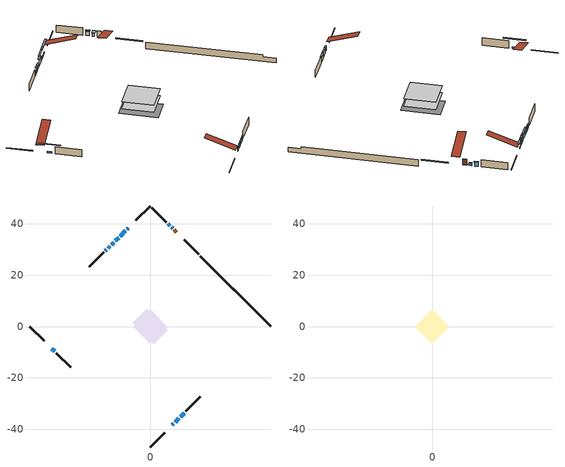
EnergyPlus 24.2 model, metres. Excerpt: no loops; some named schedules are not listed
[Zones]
conditioned space
 floor outside (Floor1 construction): -1.89,0 0,1.89 1.89,0 0,-1.89 z0.76
 floor adiabatic (AdiabaticFloorConstruction): -6.69,0 0,6.69 6.69,0 0,-6.69 z0.76
 floor foundation (Slab1 construction): -6.84,1.45 -1.45,6.84 6.84,-1.45 1.45,-6.84 z-1.45
 wall outside (RimJoist1 construction): 0,-46.82 5.61,-41.21 / -46.82,0 -41.21,-5.61 / 0,46.82 -5.61,41.21 / 18.8,28.02 13.19,33.63 z0.76:1.06
 wall outside (AdiabaticWallConstruction 1): 10.16,36.66 9.3,37.52 z0.76:2.79
 wall outside (AdiabaticWallConstruction): 8.64,-38.18 9.02,-37.8 z0.76:1.98; 9.67,-37.14 11.15,-35.67 z0.76:2.18; -8.64,38.18 -9,37.82 / -9.66,37.16 -11.67,35.15 / -38.18,-8.64 -37.17,-9.65 z0.76:1.27; 8.65,38.17 8.27,38.55 z0.76:1.65; 7.61,39.21 6.91,39.91 z0.76:2.23; -12.33,34.49 -13.57,33.25 z0.76:2.74; -14.22,32.6 -15,31.82 z0.76:1.75; -15.65,31.17 -16.35,30.47 z0.76:2.26; -17.01,29.81 -17.41,29.41 z0.76:1.8; 11.81,-35.01 13.21,-33.61 z0.76:2.11
 wall outside (Wall1 construction): 13.86,-32.95 19.46,-27.36 / -36.51,-10.3 -30.92,-15.9 / -18.06,28.76 -23.66,23.16 / 6.25,40.56 0.66,46.16 z0.76:3.2
 wall foundation (FoundationWall1 construction): 19.45,27.37,-1.45 19.45,27.37,0.76 44.08,2.74,0.76 44.08,2.74,0.13 46.82,0,0.13 46.82,0,-1.45
 window (WindowConstruction 7): 8.64,-38.18 9.02,-37.8 z0.76:1.98
 window (WindowConstruction 6): 9.68,-37.14 11.15,-35.67 z0.76:2.18
 window (WindowConstruction 9): -8.64,38.18 -9,37.82 z0.76:1.27
 window (WindowConstruction 10): -9.66,37.16 -11.67,35.15 z0.76:1.27
 window (WindowConstruction 11): -38.18,-8.64 -37.17,-9.65 z0.76:1.27
 window (WindowConstruction 8): 8.65,38.17 8.27,38.55 z0.76:1.65
 window (WindowConstruction): 7.61,39.21 6.91,39.91 z0.76:2.23
 window (WindowConstruction 1): -12.33,34.49 -13.57,33.25 z0.76:2.74
 window (WindowConstruction 2): -14.22,32.59 -15,31.82 z0.76:1.75
 window (WindowConstruction 3): -15.65,31.17 -16.35,30.47 z0.76:2.26
 window (WindowConstruction 4): -17.01,29.81 -17.4,29.41 z0.76:1.8
 window (WindowConstruction 5): 11.81,-35.01 13.21,-33.61 z0.76:2.11
 door (Door): 10.16,36.66 9.3,37.52 z0.76:2.79
 ceiling adiabatic (AdiabaticFloorConstruction): 0,-6.69 6.69,0 0,6.69 -6.69,0 z0.76
attic - vented
 floor to conditioned space (Floor2 construction Reversed): -6.69,0 0,6.69 6.69,0 0,-6.69 z3.2
 roof outside (Roof1 construction): 7.98,-38.83,3.2 1.47,-32.32,6.27 -0.24,-34.04,6.27 6.27,-40.55,3.2; -38.83,-7.98,3.2 -32.32,-1.47,6.27 -34.04,0.24,6.27 -40.55,-6.27,3.2; -7.98,38.83,3.2 -1.47,32.32,6.27 0.24,34.04,6.27 -6.27,40.55,3.2; 10.81,36.01,3.2 4.3,29.49,6.27 6.02,27.78,6.27 12.53,34.29,3.2
shading: 9.16,-37.66 8.5,-38.32 8.79,-38.61 9.45,-37.95 z2.18; 11.29,-35.53 9.53,-37.29 9.82,-37.58 11.58,-35.82 z2.38; -10.87,35.95 -6.77,40.04 -7.07,40.34 -11.16,36.24 z3.91; -13.54,33.28 -7.79,39.03 -8.08,39.32 -13.83,33.57 z3.91; -35.3,-11.51 -40.04,-6.77 -40.34,-7.07 -35.6,-11.81 z3.91; 8.12,38.7 8.8,38.02 9.76,38.99 9.09,39.67 z1.86; 6.77,40.05 7.75,39.06 8.05,39.36 7.06,40.34 z2.43; -13.71,33.11 -12.19,34.63 -12.48,34.92 -14,33.4 z2.94; -15.14,31.68 -14.08,32.74 -14.37,33.03 -15.43,31.97 z1.95; -16.5,30.32 -15.51,31.31 -15.8,31.6 -16.79,30.61 z2.46; -17.55,29.27 -16.87,29.95 -17.16,30.24 -17.84,29.56 z2; 13.35,-33.47 11.66,-35.16 11.96,-35.45 13.64,-33.76 z2.31
[Building]
Building 1: Terrain=Suburbs
[Site:Location]
Quebec Intl AP_QC: Latitude {deg}=46.8; Longitude {deg}=-71.38; Time Zone {hr}=-5; Elevation {m}=74; Keep Site Location Information=Yes
[Site:GroundTemperature:Shallow]
0.0108218, -2.24938, -2.43038, -1.3578, 2.94801, 7.23376, 10.9493, 13.303, 13.5029, 11.5886, 7.96783, 3.81355
[Site:WaterMainsTemperature]
Calculation Method=Schedule; Temperature Schedule=mains temperature schedule
[Material] Roughness=Rough; Thermal Absorptance=0.9
Name | Thickness {m} | Conductivity {W/m-K} | Density {kg/m3} | Specific Heat {J/kg-K} | Solar Absorptance | Visible Absorptance
asphalt or fiberglass shingles | 0.00635 | 0.162714 | 1121.4 | 1465.45 | 0.4 | 0.4
ceiling loosefill ins | 0.169333 | 0.0480833 | 16.02 | 1046.75 | 0.7 | 0.7
ceiling stud and cavity | 0.1397 | 0.168444 | 65.682 | 1177.47 | 0.7 | 0.7
concrete 4.0 in. | 0.1016 | 1.803125 | 2242.8 | 837.4 | 0.7 | 0.7
concrete 8.0 in. | 0.2032 | 1.803125 | 2242.8 | 837.4 | 0.7 | 0.7
door material | 0.04445 | 0.0451087 | 512.64 | 1214.23 | 0.7 | 0.7
exterior vertical ins | 0.0168961 | 0.029427 | 32.04 | 1214.23 | 0.7 | 0.7
floor covering | 0.0127 | 0.0433444 | 54.468 | 1339.84 | 0.6 | 0.6
floor rigid ins | 0.103632 | 0.029427 | 32.04 | 1214.23 | 0.7 | 0.7
floor rigid ins 1; wall rigid ins | 0.512978 | 0.029427 | 32.04 | 1214.23 | 0.7 | 0.7
floor stud and cavity | 0.1397 | 0.159891 | 92.3553 | 1139.71 | 0.7 | 0.7
floor stud and cavity 1 | 0.1397 | 1.75129 | 37.0049 | 1207.88 | 0.7 | 0.7
furniture material conditioned space 1 | 0.1524 | 0.115458 | 640.8 | 1214.23 | 0.6 | 0.6
gypsum board | 0.0127 | 0.160291 | 801 | 837.4 | 0.6 | 0.6
gypsum board 1 | 0.0127 | 0.160291 | 801 | 837.4 | 0.7 | 0.7
osb sheathing 0.5 in. | 0.0127 | 0.115458 | 512.64 | 1214.23 | 0.7 | 0.7
osb sheathing 0.75 in. | 0.01905 | 0.115458 | 512.64 | 1214.23 | 0.7 | 0.7
osb sheathing 2.0 in. | 0.0508 | 0.115458 | 512.64 | 1214.23 | 0.7 | 0.7
rim joist rigid ins | 0.051816 | 0.029427 | 32.04 | 1214.23 | 0.7 | 0.7
rim joist stud and cavity | 0.0508 | 0.275866 | 125.044 | 1163.47 | 0.6 | 0.6
wall stud and cavity | 0.1397 | 0.0819611 | 139.0536 | 1170.24 | 0.7 | 0.7
wall stud and cavity 1 | 0.0889 | 0.380278 | 52.3479 | 1209.89 | 0.7 | 0.7
wall stud and cavity 2 | 0.0889 | 0.391764 | 83.0341 | 1211.67 | 0.7 | 0.7
wood siding | 0.0254 | 0.102417 | 544.68 | 1172.36 | 0.4 | 0.4
wood siding 1; wood siding 2; wood siding 3 | 0.0254 | 0.102417 | 544.68 | 1172.36 | 0.7 | 0.7
[WindowMaterial:SimpleGlazingSystem]
Name | U-Factor {W/m2-K} | Solar Heat Gain Coefficient
WindowMaterial | 2.9395 | 0.6
WindowMaterial 1 | 2.20193 | 0.39
WindowMaterial 10 | 3.003662 | 0.51
WindowMaterial 2 | 2.95256 | 0.58
WindowMaterial 3 | 2.938365 | 0.6
WindowMaterial 4 | 3.00026 | 0.5
WindowMaterial 5 | 2.94291 | 0.59
WindowMaterial 6 | 2.93666 | 0.6
WindowMaterial 7 | 6.73808 | 0.74
WindowMaterial 8 | 6.78351 | 0.73
WindowMaterial 9 | 3.034891 | 0.41
[Construction]
AdiabaticFloorConstruction: floor stud and cavity 1, floor rigid ins 1, osb sheathing 0.75 in., floor covering
AdiabaticWallConstruction: wood siding 2, wall rigid ins, wall stud and cavity 1, gypsum board
AdiabaticWallConstruction 1: wood siding 3, wall rigid ins, wall stud and cavity 1, gypsum board
Door: door material
Floor1 construction: floor stud and cavity, floor rigid ins, osb sheathing 0.75 in., floor covering
Floor2 construction Reversed: gypsum board, ceiling stud and cavity, ceiling loosefill ins
FoundationWall1 construction: concrete 8.0 in., gypsum board 1
furniture construction conditioned space 1: furniture material conditioned space 1
PartitionWallConstruction: gypsum board, wall stud and cavity 2, gypsum board
RimJoist1 construction: wood siding 1, rim joist rigid ins, osb sheathing 2.0 in., rim joist stud and cavity
Roof1 construction: asphalt or fiberglass shingles
Slab1 construction: concrete 4.0 in.
Wall1 construction: wood siding, osb sheathing 0.5 in., wall stud and cavity, gypsum board
WindowConstruction: WindowMaterial
WindowConstruction 1: WindowMaterial 1
WindowConstruction 10; WindowConstruction 11: WindowMaterial 10
WindowConstruction 2: WindowMaterial 2
WindowConstruction 3: WindowMaterial 3
WindowConstruction 4: WindowMaterial 4
WindowConstruction 5: WindowMaterial 5
WindowConstruction 6: WindowMaterial 6
WindowConstruction 7: WindowMaterial 7
WindowConstruction 8: WindowMaterial 8
WindowConstruction 9: WindowMaterial 9
[Zone] Multiplier=1; Part of Total Floor Area=Yes
Name | Volume {m3}
attic - vented | 44.5657
conditioned space | 420.7
[Space]
Name | Zone | Volume {m3}
attic - vented 1 | attic - vented | 44.5657
conditioned space 1 | conditioned space | 420.7
[ZoneInfiltration:EffectiveLeakageArea]
infil attic - vented 1: Zone or Space=attic - vented 1; Schedule=Always On Discrete; Effective Air Leakage Area {cm2}=3301.66; Stack Coefficient=0.000213491; Wind Coefficient=9.87211e-06
[ZoneMixing]
whole house fan mix: Zone or Space=attic - vented; Schedule=Always On Continuous; Design Flow Rate Calculation Method=Flow/Zone; Design Flow Rate {m3/s}=0; Source Zone or Space=conditioned space
[SurfaceProperty:ExposedFoundationPerimeter]
Slab1: Exposed Perimeter Calculation Method=TotalExposedPerimeter; Total Exposed Perimeter {m}=38.7
[InternalMass] Zone or ZoneList=conditioned space; Space or SpaceList=conditioned space 1
Name | Construction | Surface Area {m2}
furniture mass conditioned space 1 | furniture construction conditioned space 1 | 74.3688
partition wall mass | PartitionWallConstruction | 185.922
[Lights]
interior lighting: Zone or ZoneList or Space or SpaceList=conditioned space 1; Schedule=interior lighting schedule; Design Level Calculation Method=LightingLevel; Lighting Level {W}=343.2; Return Air Fraction=0; Fraction Radiant=0.6; Fraction Visible=0.2; Fraction Replaceable=1
[People]
occupants: Zone or ZoneList or Space or SpaceList=conditioned space 1; Number of People Schedule=occupants schedule; Number of People Calculation Method=People; Number of People=3; Fraction Radiant=0.314171; Sensible Heat Fraction=0.56303; Activity Level Schedule=occupants activity schedule; Carbon Dioxide Generation Rate {m3/s-W}=0; Enable ASHRAE 55 Comfort Warnings=No; Mean Radiant Temperature Calculation Type=EnclosureAveraged
[ElectricEquipment] Zone or ZoneList or Space or SpaceList=conditioned space 1; Design Level Calculation Method=EquipmentLevel
Name | Schedule | Design Level {W} | Fraction Latent | Fraction Radiant | Fraction Lost
clothes dryer | clothes dryer schedule | 140.772 | 0.015 | 0.081 | 0.85
clothes washer | clothes washer schedule | 32.1985 | 0.03 | 0.162 | 0.7
cooking range | cooking range schedule | 215.147 | 0.08 | 0.432 | 0.2
dishwasher | dishwasher schedule | 66.8632 | 0.3 | 0.18 | 0.4
fridge | fridge schedule | 72.9452 | 0 | 0.6 | 0
mech vent house fan | mech vent house fan schedule | 19.9167 | 0 | 0 | 0.5
mech vent house fan cfis | mech vent house fan cfis schedule | 0 | 0 | 0 | 0
mech vent range fan 0 | mech vent range fan 0 schedule | 57 | 0 | 0 | 1
misc plug loads | misc plug loads schedule | 494.7 | 0.045 | 0.513 | 0.1
whole house fan | Always On Discrete | 0 | 0 | 0 | 1
[OtherEquipment] Zone or ZoneList or Space or SpaceList=conditioned space 1; Design Level Calculation Method=EquipmentLevel
Name | Fuel Type | Schedule | Design Level {W} | Fraction Latent | Fraction Radiant | Fraction Lost
clothes dryer 1 | Electricity | clothes dryer schedule | 0 | 0.015 | 0.081 | 0.85
cooking range 1 | Electricity | cooking range schedule | 0 | 0.08 | 0.432 | 0.2
general water use latent | None | general water use schedule | 62.594 | 1 | 0 | 0
general water use sensible | None | general water use schedule | -61.6891 | 0 | 0.6 | 0
mech vent house fan latent load | None | Always On Discrete | 0 | 1 | 0 | 0
mech vent house fan sensible load | None | Always On Discrete | 0 | 0 | 0 | 0
water heater energy adjustment1 | Electricity | Always On Discrete | 0.01 | 0 | 0 | 1
[ZoneInfiltration:DesignFlowRate] Zone or ZoneList or Space or SpaceList=conditioned space 1; Schedule=Always On Discrete; Design Flow Rate Calculation Method=Flow/Zone; Design Flow Rate {m3/s}=0
infil flow; natural vent flow; whole house fan flow
[ZoneControl:Thermostat]
conditioned space Thermostat: Zone or ZoneList=conditioned space; Control Type Schedule=conditioned space Thermostat Schedule; Control 1=conditioned space temperature setpoint; Temperature Difference Between Cutout And Setpoint {deltaC}=0
[ZoneHVAC:Baseboard:Convective:Electric]
electric baseboard: Availability Schedule=Always On Discrete; Heating Design Capacity {W}=10410.8; Efficiency=1
[AirLoopHVAC:UnitarySystem]
unit heater unitary system: Control Type=Load; Controlling Zone or Thermostat Location=conditioned space; Dehumidification Control Type=None; Availability Schedule=Always On Discrete; Supply Fan=unit heater supply fan; Fan Placement=BlowThrough; Supply Air Fan Operating Mode Schedule=unit heater auto fan schedule; Heating Coil=unit heater htg coil; DX Heating Coil Sizing Ratio=1; Use DOAS DX Cooling Coil=No; Minimum Supply Air Temperature {C}=2; Latent Load Control=SensibleOnlyLoadControl; Cooling Supply Air Flow Rate Method=None; Heating Supply Air Flow Rate Method=SupplyAirFlowRate; Heating Supply Air Flow Rate {m3/s}=0.00141584; No Load Supply Air Flow Rate Method=SupplyAirFlowRate; No Load Supply Air Flow Rate {m3/s}=0; No Load Supply Air Flow Rate Control Set To Low Speed=Yes; Maximum Supply Air Temperature {C}=48.8889; Maximum Outdoor Dry-Bulb Temperature for Supplemental Heater Operation {C}=21; Ancillary On-Cycle Electric Power {W}=0; Ancillary Off-Cycle Electric Power {W}=0
[Fan:SystemModel]
unit heater supply fan: Availability Schedule=Always On Discrete; Design Maximum Air Flow Rate {m3/s}=0.00141584; Speed Control Method=Discrete; Electric Power Minimum Flow Rate Fraction=0.2; Design Pressure Rise {Pa}=500; Motor Efficiency=1; Motor In Air Stream Fraction=1; Design Electric Power Consumption {W}=Autosize; Design Power Sizing Method=PowerPerFlow; Electric Power Per Unit Flow Rate {W/(m3/s)}=28251.7; Electric Power Per Unit Flow Rate Per Unit Pressure {W/((m3/s)-Pa)}=1.66667; Fan Total Efficiency=0.7; Motor Loss Radiative Fraction=0; Number of Speeds=1; Speed Flow Fraction 1=1; Speed Electric Power Fraction 1=1
[Coil:Heating:Fuel]
unit heater htg coil: Availability Schedule=Always On Discrete; Fuel Type=OtherFuel1; Burner Efficiency=0.3; Nominal Capacity {W}=0.293071; On Cycle Parasitic Electric Load {W}=0; Off Cycle Parasitic Fuel Load {W}=0
[Zone equipment]
conditioned space: electric baseboard, unit heater unitary system
[Foundation:Kiva]
Foundation Kiva 1: Initial Indoor Air Temperature {C}=18; Wall Height Above Grade {m}=0.760019; Wall Depth Below Slab {m}=0.2032; Custom Block Material Name 1=exterior vertical ins; Custom Block Depth 1 {m}=2.21001; Custom Block X Position 1 {m}=0.2159; Custom Block Z Position 1 {m}=0
[Foundation:Kiva:Settings]
Soil Conductivity {W/m-K}=0.849921; Soil Density {kg/m3}=1842.3; Soil Specific Heat {J/kg-K}=418.7; Ground Solar Absorptivity=0.9; Ground Thermal Absorptivity=0.9; Ground Surface Roughness {m}=0.03; Far-Field Width {m}=40; Deep-Ground Boundary Condition=ZeroFlux; Deep-Ground Depth {m}=40; Minimum Cell Dimension {m}=0.2; Maximum Cell Growth Coefficient=3; Simulation Timestep=Timestep
[Exterior:Lights]
exterior lighting: Schedule=exterior lighting schedule; Design Level {W}=75.6
[EnergyManagementSystem:GlobalVariable]
infil_program_Qfan
infil_program_Qinf
natural_vent_program_Qnv
natural_vent_program_Qwhf
[EnergyManagementSystem:Sensor]
Name | Output:Variable or Output:Meter Index Key | Output:Variable or Output:Meter
airflow_gain | infil flow | Infiltration Sensible Heat Gain Energy
airflow_gain_1 | natural vent flow | Infiltration Sensible Heat Gain Energy
airflow_gain_2 | whole house fan flow | Infiltration Sensible Heat Gain Energy
airflow_loss | infil flow | Infiltration Sensible Heat Loss Energy
airflow_loss_1 | natural vent flow | Infiltration Sensible Heat Loss Energy
airflow_loss_2 | whole house fan flow | Infiltration Sensible Heat Loss Energy
clg_load_cond |  | Cooling:EnergyTransfer:Zone:CONDITIONED SPACE
clg_sp_s; clg_sp_s_1 | cooling setpoint | Schedule Value
clothes_dryer_exhaust_0_sch_s | clothes dryer exhaust 0 schedule | Schedule Value
conditioned_space_clg_unmet_s | conditioned space | Zone Cooling Setpoint Not Met Time
conditioned_space_htg_unmet_s | conditioned space | Zone Heating Setpoint Not Met Time
cool_season | cooling season schedule | Schedule Value
fridge_tin_s | conditioned space | Zone Mean Air Temperature
htg_load_cond |  | Heating:EnergyTransfer:Zone:CONDITIONED SPACE
htg_sp_s; htg_sp_s_1 | heating setpoint | Schedule Value
ig_ee_conv | clothes dryer | Electric Equipment Convective Heating Energy
ig_ee_conv_2 | cooking range | Electric Equipment Convective Heating Energy
ig_ee_conv_4 | fridge | Electric Equipment Convective Heating Energy
ig_ee_conv_5 | misc plug loads | Electric Equipment Convective Heating Energy
ig_ee_conv_6 | whole house fan | Electric Equipment Convective Heating Energy
ig_ee_rad | clothes dryer | Electric Equipment Radiant Heating Energy
ig_ee_rad_2 | cooking range | Electric Equipment Radiant Heating Energy
ig_ee_rad_4 | fridge | Electric Equipment Radiant Heating Energy
ig_ee_rad_5 | misc plug loads | Electric Equipment Radiant Heating Energy
ig_ee_rad_6 | whole house fan | Electric Equipment Radiant Heating Energy
ig_lgt_conv | interior lighting | Lights Convective Heating Energy
ig_lgt_rad | interior lighting | Lights Radiant Heating Energy
ig_lgt_vis | interior lighting | Lights Visible Radiation Heating Energy
ig_oe_conv | clothes dryer 1 | Other Equipment Convective Heating Energy
ig_oe_conv_1 | cooking range 1 | Other Equipment Convective Heating Energy
ig_oe_conv_2 | general water use latent | Other Equipment Convective Heating Energy
ig_oe_conv_3 | general water use sensible | Other Equipment Convective Heating Energy
ig_oe_conv_4 | water heater energy adjustment1 | Other Equipment Convective Heating Energy
ig_oe_rad | clothes dryer 1 | Other Equipment Radiant Heating Energy
ig_oe_rad_1 | cooking range 1 | Other Equipment Radiant Heating Energy
ig_oe_rad_2 | general water use latent | Other Equipment Radiant Heating Energy
ig_oe_rad_3 | general water use sensible | Other Equipment Radiant Heating Energy
ig_oe_rad_4 | water heater energy adjustment1 | Other Equipment Radiant Heating Energy
ig_ppl_conv | occupants | People Convective Heating Energy
ig_ppl_rad | occupants | People Radiant Heating Energy
im_conv | furniture mass conditioned space 1 | Surface Inside Face Convection Heat Gain Energy
im_conv_1 | partition wall mass | Surface Inside Face Convection Heat Gain Energy
im_ig | furniture mass conditioned space 1 | Surface Inside Face Internal Gains Radiation Heat Gain Energy
im_ig_1 | partition wall mass | Surface Inside Face Internal Gains Radiation Heat Gain Energy
im_lgt | furniture mass conditioned space 1 | Surface Inside Face Lights Radiation Heat Gain Energy
im_lgt_1 | partition wall mass | Surface Inside Face Lights Radiation Heat Gain Energy
im_sol | furniture mass conditioned space 1 | Surface Inside Face Solar Radiation Heat Gain Energy
im_sol_1 | partition wall mass | Surface Inside Face Solar Radiation Heat Gain Energy
im_surf | furniture mass conditioned space 1 | Surface Inside Face Net Surface Thermal Radiation Heat Gain Energy
im_surf_1 | partition wall mass | Surface Inside Face Net Surface Thermal Radiation Heat Gain Energy
mech_vent_range_fan_0_sch_s | mech vent range fan 0 schedule | Schedule Value
mv_conv | mech vent house fan | Electric Equipment Convective Heating Energy
mv_conv_1 | mech vent house fan cfis | Electric Equipment Convective Heating Energy
mv_conv_2 | mech vent range fan 0 | Electric Equipment Convective Heating Energy
mv_conv_3 | mech vent house fan latent load | Other Equipment Convective Heating Energy
mv_conv_4 | mech vent house fan sensible load | Other Equipment Convective Heating Energy
mv_rad | mech vent house fan | Electric Equipment Radiant Heating Energy
mv_rad_1 | mech vent house fan cfis | Electric Equipment Radiant Heating Energy
mv_rad_2 | mech vent range fan 0 | Electric Equipment Radiant Heating Energy
mv_rad_3 | mech vent house fan latent load | Other Equipment Radiant Heating Energy
mv_rad_4 | mech vent house fan sensible load | Other Equipment Radiant Heating Energy
natural_vent_s | natural vent schedule | Schedule Value
out_pb_s |  | Site Outdoor Air Barometric Pressure
out_wt_s |  | Site Outdoor Air Humidity Ratio
site_vw_s |  | Site Wind Speed
ss_back_out | Window1 | Surface Window Shortwave from Zone Back Out Window Heat Transfer Rate
ss_back_out_1 | Window10 | Surface Window Shortwave from Zone Back Out Window Heat Transfer Rate
ss_back_out_10 | Window7 | Surface Window Shortwave from Zone Back Out Window Heat Transfer Rate
ss_back_out_11 | Window8 | Surface Window Shortwave from Zone Back Out Window Heat Transfer Rate
ss_back_out_2 | Window12 | Surface Window Shortwave from Zone Back Out Window Heat Transfer Rate
ss_back_out_3 | Window13 | Surface Window Shortwave from Zone Back Out Window Heat Transfer Rate
ss_back_out_4 | Window15 | Surface Window Shortwave from Zone Back Out Window Heat Transfer Rate
ss_back_out_5 | Window2 | Surface Window Shortwave from Zone Back Out Window Heat Transfer Rate
ss_back_out_6 | Window3 | Surface Window Shortwave from Zone Back Out Window Heat Transfer Rate
ss_back_out_7 | Window4 | Surface Window Shortwave from Zone Back Out Window Heat Transfer Rate
ss_back_out_8 | Window5 | Surface Window Shortwave from Zone Back Out Window Heat Transfer Rate
ss_back_out_9 | Window6 | Surface Window Shortwave from Zone Back Out Window Heat Transfer Rate
ss_conv | Door1 | Surface Inside Face Convection Heat Gain Energy
ss_conv_1 | Window1 | Surface Inside Face Convection Heat Gain Energy
ss_conv_10 | Window6 | Surface Inside Face Convection Heat Gain Energy
ss_conv_11 | Window7 | Surface Inside Face Convection Heat Gain Energy
ss_conv_12 | Window8 | Surface Inside Face Convection Heat Gain Energy
ss_conv_2 | Window10 | Surface Inside Face Convection Heat Gain Energy
ss_conv_3 | Window12 | Surface Inside Face Convection Heat Gain Energy
ss_conv_4 | Window13 | Surface Inside Face Convection Heat Gain Energy
ss_conv_5 | Window15 | Surface Inside Face Convection Heat Gain Energy
ss_conv_6 | Window2 | Surface Inside Face Convection Heat Gain Energy
ss_conv_7 | Window3 | Surface Inside Face Convection Heat Gain Energy
ss_conv_8 | Window4 | Surface Inside Face Convection Heat Gain Energy
ss_conv_9 | Window5 | Surface Inside Face Convection Heat Gain Energy
ss_ig | Door1 | Surface Inside Face Internal Gains Radiation Heat Gain Energy
ss_ig_1 | Window1 | Surface Inside Face Internal Gains Radiation Heat Gain Energy
ss_ig_10 | Window6 | Surface Inside Face Internal Gains Radiation Heat Gain Energy
ss_ig_11 | Window7 | Surface Inside Face Internal Gains Radiation Heat Gain Energy
ss_ig_12 | Window8 | Surface Inside Face Internal Gains Radiation Heat Gain Energy
ss_ig_2 | Window10 | Surface Inside Face Internal Gains Radiation Heat Gain Energy
ss_ig_3 | Window12 | Surface Inside Face Internal Gains Radiation Heat Gain Energy
ss_ig_4 | Window13 | Surface Inside Face Internal Gains Radiation Heat Gain Energy
ss_ig_5 | Window15 | Surface Inside Face Internal Gains Radiation Heat Gain Energy
ss_ig_6 | Window2 | Surface Inside Face Internal Gains Radiation Heat Gain Energy
ss_ig_7 | Window3 | Surface Inside Face Internal Gains Radiation Heat Gain Energy
ss_ig_8 | Window4 | Surface Inside Face Internal Gains Radiation Heat Gain Energy
ss_ig_9 | Window5 | Surface Inside Face Internal Gains Radiation Heat Gain Energy
ss_lgt | Door1 | Surface Inside Face Lights Radiation Heat Gain Energy
ss_sol | Door1 | Surface Inside Face Solar Radiation Heat Gain Energy
ss_surf | Door1 | Surface Inside Face Net Surface Thermal Radiation Heat Gain Energy
ss_surf_1 | Window1 | Surface Inside Face Net Surface Thermal Radiation Heat Gain Energy
ss_surf_10 | Window6 | Surface Inside Face Net Surface Thermal Radiation Heat Gain Energy
ss_surf_11 | Window7 | Surface Inside Face Net Surface Thermal Radiation Heat Gain Energy
ss_surf_12 | Window8 | Surface Inside Face Net Surface Thermal Radiation Heat Gain Energy
ss_surf_2 | Window10 | Surface Inside Face Net Surface Thermal Radiation Heat Gain Energy
ss_surf_3 | Window12 | Surface Inside Face Net Surface Thermal Radiation Heat Gain Energy
ss_surf_4 | Window13 | Surface Inside Face Net Surface Thermal Radiation Heat Gain Energy
ss_surf_5 | Window15 | Surface Inside Face Net Surface Thermal Radiation Heat Gain Energy
ss_surf_6 | Window2 | Surface Inside Face Net Surface Thermal Radiation Heat Gain Energy
ss_surf_7 | Window3 | Surface Inside Face Net Surface Thermal Radiation Heat Gain Energy
ss_surf_8 | Window4 | Surface Inside Face Net Surface Thermal Radiation Heat Gain Energy
ss_surf_9 | Window5 | Surface Inside Face Net Surface Thermal Radiation Heat Gain Energy
ss_trans_in | Window1 | Surface Window Transmitted Solar Radiation Rate
ss_trans_in_1 | Window10 | Surface Window Transmitted Solar Radiation Rate
ss_trans_in_10 | Window7 | Surface Window Transmitted Solar Radiation Rate
ss_trans_in_11 | Window8 | Surface Window Transmitted Solar Radiation Rate
ss_trans_in_2 | Window12 | Surface Window Transmitted Solar Radiation Rate
ss_trans_in_3 | Window13 | Surface Window Transmitted Solar Radiation Rate
ss_trans_in_4 | Window15 | Surface Window Transmitted Solar Radiation Rate
ss_trans_in_5 | Window2 | Surface Window Transmitted Solar Radiation Rate
ss_trans_in_6 | Window3 | Surface Window Transmitted Solar Radiation Rate
ss_trans_in_7 | Window4 | Surface Window Transmitted Solar Radiation Rate
ss_trans_in_8 | Window5 | Surface Window Transmitted Solar Radiation Rate
ss_trans_in_9 | Window6 | Surface Window Transmitted Solar Radiation Rate
ss_trans_out | Window1 | Surface Inside Face Initial Transmitted Diffuse Transmitted Out Window Solar Radiation Rate
ss_trans_out_1 | Window10 | Surface Inside Face Initial Transmitted Diffuse Transmitted Out Window Solar Radiation Rate
ss_trans_out_10 | Window7 | Surface Inside Face Initial Transmitted Diffuse Transmitted Out Window Solar Radiation Rate
ss_trans_out_11 | Window8 | Surface Inside Face Initial Transmitted Diffuse Transmitted Out Window Solar Radiation Rate
ss_trans_out_2 | Window12 | Surface Inside Face Initial Transmitted Diffuse Transmitted Out Window Solar Radiation Rate
ss_trans_out_3 | Window13 | Surface Inside Face Initial Transmitted Diffuse Transmitted Out Window Solar Radiation Rate
ss_trans_out_4 | Window15 | Surface Inside Face Initial Transmitted Diffuse Transmitted Out Window Solar Radiation Rate
